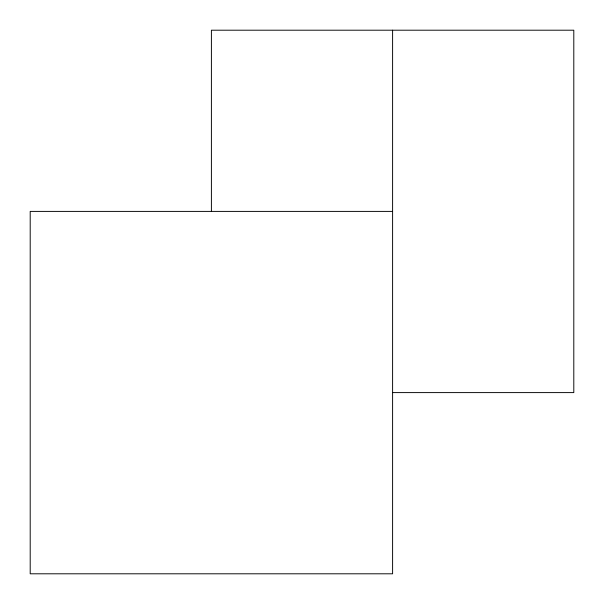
<?xml version="1.0" encoding="UTF-8"?>
<svg xmlns="http://www.w3.org/2000/svg" width="604" height="604" viewBox="0 0 604 604"><rect width="100%" height="100%" fill="white"/><g stroke="black" fill="none" stroke-linecap="round" stroke-linejoin="round"><path stroke-width="0.91" d="M392.6 211.4L30.2 211.4L30.2 573.8L392.6 573.8L392.6 30.2M392.6 392.6L573.8 392.6L573.8 30.2L211.4 30.2L211.4 211.4"/></g></svg>
